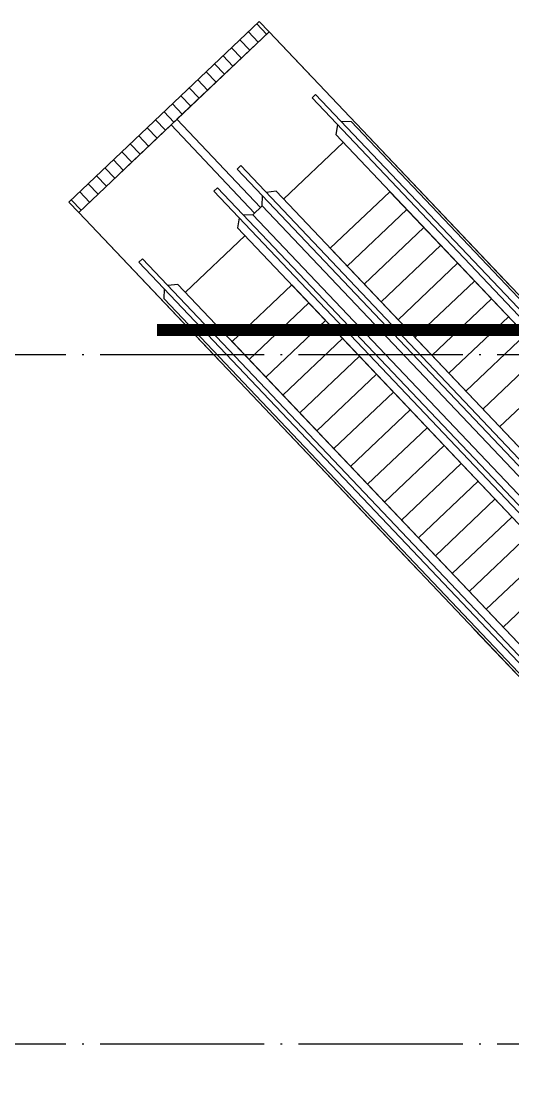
# Model space of a CAD drawing. Header units: inches. Extents: x 0 to 1813292486, y 0 to 3473589894.
# Drawn here: x 600410383 to 600416373, y 3473226846 to 3473239880 of the extents above; entities that cross this region are included whole.
import ezdxf

# ---------------------------------------------------------------- set-up
doc = ezdxf.new("R2010")
doc.units = ezdxf.units.IN
doc.header["$LTSCALE"] = 1000
doc.header["$MEASUREMENT"] = 0
for name, pattern in [('AX-MALL-GIRD-200$0$DOTE', [2.4200000000000004, 2, -0.2, 0.02, -0.2]), ('AX-MALL-WALL-P02-QT$0$DASH', [0.35, 0.25, -0.1]), ('AX-MALL-WALL-P02-QT$0$DOTE', [2.4200000000000004, 2, -0.2, 0.02, -0.2])]:
    doc.linetypes.add(name, pattern=pattern)
for name, color, linetype in [('A-Anno-Note', 241, 'Continuous'), ('AX-MALL-DIM-P02$0$A-Detl-Thin', 131, 'Continuous'), ('AX-MALL-GIRD-200$0$A-Grid', 222, 'AX-MALL-GIRD-200$0$DOTE'), ('AX-MALL-P02-200$0$A-Anno-Note', 241, 'Continuous'), ('AX-MALL-WALL-P02$0$A-Anno-Note', 241, 'Continuous'), ('AX-MALL-WALL-P02-QT$0$_T_S__T_ELEV_A-STRS', 7, 'Continuous'), ('AX-MALL-WALL-P02-QT$0$A-Detl-Thin', 131, 'Continuous'), ('AX-MALL-WALL-P02-QT$0$A-Strs', 151, 'Continuous'), ('AX-MALL-WALL-P02-QT$0$A-Wind', 4, 'Continuous'), ('AX-MALL-ZTKD-P02$0$A-Anno-Note', 241, 'Continuous')]:
    doc.layers.add(name, color=color, linetype=linetype)

# ---------------------------------------------------------------- blocks, each defined once
blk = doc.blocks.new('AX-MALL-GIRD-200')
at = {"layer": 'AX-MALL-GIRD-200$0$A-Grid'}
for p, q in [((600226689.7942976, 3473155506.95292), (600584585.7983962, 3473022180.189638)), ((600223757.4145118, 3473147635.412487), (600581653.41861, 3473014308.649205))]:
    blk.add_line(p, q, dxfattribs=at)
blk = doc.blocks.new('AX-MALL-WALL-P02-QT$0$tj')
at = {"layer": 'AX-MALL-WALL-P02-QT$0$A-Detl-Thin', "linetype": 'AX-MALL-WALL-P02-QT$0$DASH', "ltscale": 10}
h = blk.add_hatch(dxfattribs=at)
h.set_pattern_fill('ANSI31', color=256, scale=50.00000000000025, angle=53.79146008739735)
h.set_pattern_definition([(78.35962139659978, (-35598.8083935976, 160353.8296384811), (-77.74251809107378, 16.01535219279146), [])])
h.paths.add_polyline_path([(74825.77893269062, 55995.63856744766), (74946.22836649418, 55868.68608379364), (77267.64522778988, 58071.1900677681), (77147.19579470158, 58198.14254426956)])
at = {"layer": 'AX-MALL-WALL-P02-QT$0$A-Detl-Thin', "ltscale": 10}
blk.add_lwpolyline([(74825.77893269062, 55995.63856744766), (74946.22836649418, 55868.68608379364), (77267.64522778988, 58071.1900677681), (77147.19579470158, 58198.14254426956)], close=True, dxfattribs=at)
at = {"layer": 'AX-MALL-WALL-P02-QT$0$A-Detl-Thin', "linetype": 'AX-MALL-WALL-P02-QT$0$DASH', "ltscale": 10}
blk.add_lwpolyline([(74946.22836816311, 55868.68608808517), (85101.84475505352, 45164.78451728821), (87423.26161718369, 47367.28849697113), (77267.64522612095, 58071.1900601387)], close=True, dxfattribs=at)
at = {"layer": 'AX-MALL-WALL-P02-QT$0$A-Strs'}
for p, q in [((77267.64228277763, 58071.20829215425), (76143.2059926554, 57004.3704275018)), ((87423.26162195206, 47367.28850078583), (77267.64228277763, 58071.20829215425)), ((77790.77261335365, 57265.57816161581), (77834.2991794229, 57306.87511121525)), ((86646.22632263873, 47932.01975866083), (77790.77261335365, 57265.57816161581)), ((77834.2991794229, 57306.87511121525), (86689.75288870798, 47973.31670826028)), ((76143.2059926554, 57004.3704275018), (77162.20822402183, 55930.35240974314)), ((78144.02630141878, 56980.42586569591), (78265.60667387725, 56977.2300820892)), ((78265.60667387725, 56977.2300820892), (86383.2215503188, 48421.34632623809)), ((76070.66171587334, 56935.54217816938), (74946.22542575114, 55868.70431351692)), ((76070.66171587334, 56935.54217816938), (77089.66394723977, 55861.52416041072)), ((78100.49973534953, 56939.12891609646), (78078.7534527246, 56818.2129878984)), ((78170.12295371339, 56721.91046047019), (77443.22930035696, 56032.25140215938)), ((78078.7534527246, 56818.2129878984), (86214.60781523927, 48243.10499870005)), ((76876.71472589948, 56398.34222002735), (76920.24129196873, 56439.6391696268)), ((76920.24129196873, 56439.6391696268), (85775.69500125381, 47106.08076667182)), ((85732.16843518456, 47064.78381707238), (76876.71472589948, 56398.34222002735)), ((76593.79204644937, 56129.91204763093), (76637.31861251862, 56171.20899723038)), ((85449.24575573445, 46796.35364467596), (76593.79204644937, 56129.91204763093)), ((76637.31861251862, 56171.20899723038), (85492.7723218037, 46837.65059427541)), ((77183.24606428866, 55950.31260204954), (77186.44184789536, 56071.892974508)), ((77351.85979936819, 56128.55392958758), (77229.96841396461, 56113.18992410745)), ((85487.71416188286, 47553.44594038923), (77351.85979936819, 56128.55392958758)), ((78739.68229202734, 56121.60069401207), (78012.78863867091, 55431.94163570126)), ((78012.78863867091, 55431.94163570126), (78739.68229202733, 56121.60069401208)), ((78739.68229202734, 56121.60069401207), (85553.67897593656, 48939.71729258636)), ((77183.24606428863, 55950.31260204955), (77068.62610697295, 55841.56396810433)), ((85300.86094073021, 47394.42884619843), (77183.24606428866, 55950.31260204954)), ((74946.22542575114, 55868.70431351692), (85101.84476492557, 45164.7845221485)), ((76903.51916844524, 55803.46280211159), (76881.77288582032, 55682.54687391352)), ((76947.0457345145, 55844.75975171103), (77068.62610697297, 55841.56396810432)), ((77068.62610697297, 55841.56396810432), (85186.24098341452, 47285.68021225322)), ((78946.1670400246, 55903.96786366584), (78219.27338666817, 55214.30880535502)), ((76881.77288582032, 55682.54687391352), (85017.62724833499, 47107.43888471518)), ((79152.65178802185, 55686.33503331961), (78425.75813466542, 54996.67597500879)), ((76973.14238680911, 55586.24434648532), (76246.24873345268, 54896.58528817451)), ((78012.78863867091, 55431.94163570126), (84826.78532258014, 48250.05823427555)), ((79359.13653601908, 55468.70220297337), (78632.24288266266, 54779.04314466256)), ((75679.73415899518, 55262.67610604248), (75723.26072506444, 55303.97305564193)), ((84535.18786828026, 45929.11770308751), (75679.73415899518, 55262.67610604248)), ((75723.26072506444, 55303.97305564193), (84578.71443434952, 45970.41465268696)), ((79565.62128401634, 55251.06937262713), (78838.72763065991, 54561.41031431632)), ((79772.10603201359, 55033.43654228091), (79045.21237865716, 54343.77748397009)), ((75986.26549738436, 54814.64648806467), (75989.46128099106, 54936.22686052314)), ((76154.87923246389, 54992.88781560271), (76032.98784706031, 54977.52381012258)), ((84290.73359497856, 46417.77982640437), (76154.87923246389, 54992.88781560271)), ((77542.70172512306, 54985.9345800272), (76815.80807176663, 54296.27552171639)), ((76815.80807176662, 54296.27552171639), (77542.70172512304, 54985.93458002721)), ((77542.70172512306, 54985.9345800272), (84356.69840903228, 47804.05117860149)), ((84103.88037382592, 46258.76273221357), (75986.26549738436, 54814.64648806467)), ((77749.18647312031, 54768.30174968096), (77022.29281976388, 54078.64269137015)), ((79978.59078001084, 54815.80371193467), (79251.69712665441, 54126.14465362386)), ((77955.67122111756, 54550.66891933473), (77228.77756776114, 53861.00986102392)), ((80185.07552800809, 54598.17088158843), (79458.18187465167, 53908.51182327762)), ((80391.56027600533, 54380.53805124221), (79664.6666226489, 53690.87899293139)), ((76815.80807176663, 54296.27552171639), (83629.80475567585, 47114.39212029068)), ((78162.1559691148, 54333.0360889885), (77435.26231575837, 53643.37703067769)), ((78368.64071711205, 54115.40325864226), (77641.74706375563, 53425.74420033145)), ((80598.04502400258, 54162.90522089597), (79871.15137064616, 53473.24616258516)), ((78575.1254651093, 53897.77042829603), (77848.23181175288, 53208.11136998522)), ((80804.52977199983, 53945.27239054973), (80077.63611864341, 53255.61333223892)), ((78781.61021310656, 53680.1375979498), (78054.71655975013, 52990.47853963899)), ((78988.09496110381, 53462.50476760356), (78261.20130774738, 52772.84570929275)), ((79194.57970910105, 53244.87193725733), (78467.68605574462, 52555.21287894652)), ((79401.0644570983, 53027.2391069111), (78674.17080374187, 52337.58004860028)), ((79607.54920509555, 52809.60627656486), (78880.65555173912, 52119.94721825405)), ((79814.0339530928, 52591.97344621863), (79087.14029973638, 51902.31438790782)), ((80020.51870109004, 52374.3406158724), (79293.62504773363, 51684.68155756158)), ((80227.0034490873, 52156.70778552616), (79500.10979573087, 51467.04872721535)), ((80433.48819708455, 51939.07495517993), (79706.59454372812, 51249.41589686912)), ((80639.9729450818, 51721.44212483369), (79913.07929172537, 51031.78306652288)), ((80846.45769307905, 51503.80929448746), (80119.56403972262, 50814.15023617665))]:
    blk.add_line(p, q, dxfattribs=at)
blk = doc.blocks.new('AX-MALL-WALL-P02-QT')
at = {"layer": 'AX-MALL-WALL-P02-QT$0$_T_S__T_ELEV_A-STRS', "linetype": 'AX-MALL-WALL-P02-QT$0$DOTE', "const_width": 150}
blk.add_lwpolyline([(600234247.8536268, 3473153011.494684), (600262405.5662599, 3473142521.920496)], dxfattribs=at)
at = {"layer": 'AX-MALL-WALL-P02-QT$0$A-Detl-Thin', "rotation": 339.5681613091762}
blk.add_blockref('AX-MALL-WALL-P02-QT$0$tj', (600144118.6961328, 3473128496.287411), dxfattribs=at)
at = {"layer": 'AX-MALL-WALL-P02-QT$0$A-Wind'}
blk.add_blockref('AX-MALL-GIRD-200', (0, 0), dxfattribs=at)
blk = doc.blocks.new('AX-MALL-WALL-P02')
at = {"layer": 'AX-MALL-WALL-P02$0$A-Anno-Note'}
blk.add_blockref('AX-MALL-WALL-P02-QT', (0, 0), dxfattribs=at)
blk = doc.blocks.new('AX-MALL-ZTKD-P02')
at = {"layer": 'AX-MALL-ZTKD-P02$0$A-Anno-Note'}
blk.add_blockref('AX-MALL-GIRD-200', (0, 0), dxfattribs=at)
blk = doc.blocks.new('AX-MALL-DIM-P02')
at = {"layer": 'AX-MALL-DIM-P02$0$A-Detl-Thin'}
blk.add_blockref('AX-MALL-ZTKD-P02', (-2.384185791015625e-06, 9.5367431640625e-07), dxfattribs=at)
blk = doc.blocks.new('AX-MALL-P02-200')
at = {"layer": 'AX-MALL-P02-200$0$A-Anno-Note'}
blk.add_blockref('AX-MALL-WALL-P02', (0, 0), dxfattribs=at)
blk.add_blockref('AX-MALL-DIM-P02', (0, 0), dxfattribs=at)

msp = doc.modelspace()

# ---------------------------------------------------------------- block references
at = {"layer": 'A-Anno-Note', "rotation": 20.43183869077545}
msp.add_blockref('AX-MALL-P02-200', (1250392458.527329, 9048125.682563305), dxfattribs=at)

doc.saveas('drawing.dxf')
